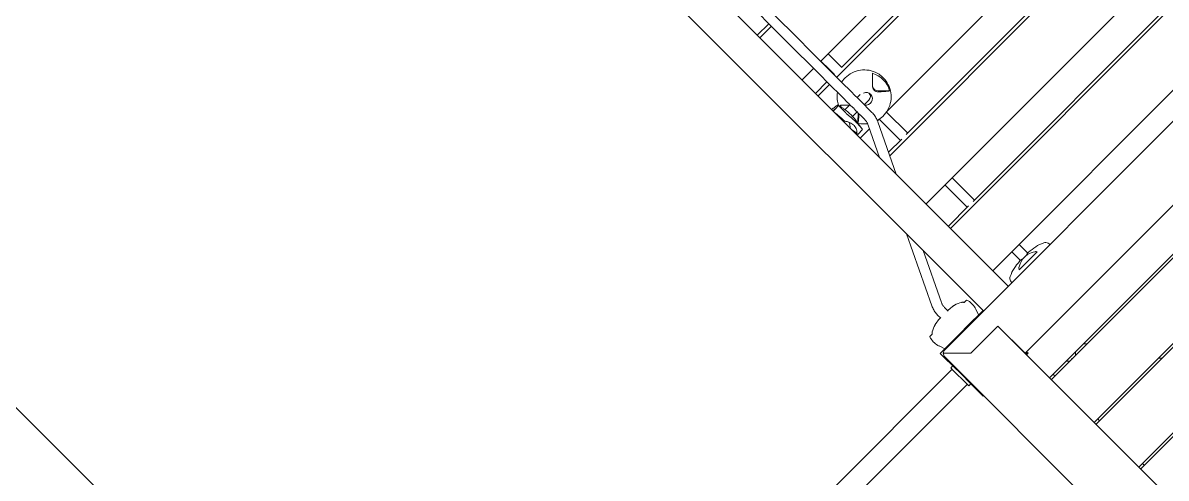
# Model space of a CAD drawing. Header units: metres. Extents: x 859577 to 860336, y 1645916 to 1646650.
# Drawn here: x 859955.568 to 859957.362, y 1646427.83 to 1646428.544 of the extents above; entities that cross this region are included whole.
import ezdxf

# ---------------------------------------------------------------- set-up
doc = ezdxf.new("R2010")
doc.units = ezdxf.units.M
doc.layers.add('A-ACCESORIOS', color=30, linetype='Continuous', lineweight=20)
doc.layers.add('PISO', color=31, linetype='Continuous', lineweight=15)

# ---------------------------------------------------------------- blocks, each defined once
blk = doc.blocks.new('vr10-13')
at = {"layer": 'A-ACCESORIOS', "linetype": 'Continuous', "lineweight": 0}
for p, q in [((3.1511, 1.1926), (3.1511, 0.3156)), ((3.2441, 0.4006), (3.2441, 1.1076)), ((3.2986, 1.1076), (3.2986, 0.4006)), ((3.3026, 1.1076), (3.3026, 0.4006)), ((3.3976, 1.1076), (3.3976, 0.4006)), ((3.4016, 1.1076), (3.4016, 0.4006)), ((3.4966, 1.1076), (3.4966, 0.4006)), ((3.5006, 1.1076), (3.5006, 0.4006)), ((2.9689, 0.4566), (2.9689, 1.0516)), ((3.0232, 1.0516), (3.0232, 0.4566)), ((3.117, 0.4566), (3.117, 1.0516)), ((2.875, 1.0384), (2.875, 0.4699)), ((2.6937, 0.4981), (2.6937, 1.0101)), ((2.7292, 1.0101), (2.7292, 0.4981)), ((2.7235, 0.9939), (2.7235, 0.5143)), ((2.8227, 0.5159), (2.8227, 0.9924)), ((2.87, 0.9966), (2.87, 0.5116)), ((3.0182, 0.9966), (3.0182, 0.5116)), ((2.8029, 0.5419), (2.7902, 0.5289)), ((3.3976, 0.5428), (3.4016, 0.5468)), ((3.1451, 0.5263), (3.1451, 0.4869)), ((2.7743, 0.4981), (2.7743, 0.5048)), ((2.7903, 0.4981), (2.7903, 0.5083)), ((2.823, 0.5146), (2.87, 0.5146)), ((2.9689, 0.5146), (3.0182, 0.5146)), ((3.117, 0.5146), (3.1361, 0.5146)), ((3.1361, 0.5167), (3.1361, 0.5119)), ((3.1379, 0.5146), (3.1379, 0.5146)), ((2.7235, 0.4989), (2.7235, 0.4981)), ((2.8073, 0.4981), (2.7976, 0.4981)), ((2.8227, 0.4949), (2.8227, 0.4974)), ((2.823, 0.4986), (2.87, 0.4986)), ((2.824, 0.4943), (2.9026, 0.4566)), ((2.87, 0.5016), (2.87, 0.4723)), ((2.9689, 0.4986), (3.0182, 0.4986)), ((3.0182, 0.5016), (3.0182, 0.4566)), ((3.117, 0.4986), (3.1361, 0.4986)), ((3.1361, 0.5014), (3.1361, 0.4965)), ((3.1379, 0.4986), (3.1379, 0.4986)), ((2.5945, 0.4821), (2.5945, 0.4566)), ((2.6002, 0.4821), (2.6002, 0.4566)), ((2.6937, 0.4566), (2.6937, 0.4821)), ((2.7235, 0.4821), (2.7235, 0.4566)), ((2.7292, 0.4821), (2.7292, 0.4566)), ((2.7627, 0.4687), (2.7627, 0.4618)), ((2.7718, 0.4708), (2.773, 0.471)), ((2.7743, 0.4712), (2.7743, 0.4821)), ((2.7903, 0.4721), (2.7903, 0.4821)), ((2.7903, 0.4692), (2.7903, 0.4692)), ((2.8029, 0.4713), (2.7924, 0.4821)), ((2.8073, 0.4821), (2.7976, 0.4821)), ((2.8138, 0.4689), (2.8008, 0.471)), ((2.8138, 0.4689), (2.8138, 0.4689)), ((2.8158, 0.4685), (2.8158, 0.458)), ((2.8171, 0.4799), (2.8656, 0.4566)), ((2.8227, 0.4566), (2.8227, 0.4772)), ((3.2986, 0.4763), (3.3026, 0.4803)), ((0.8441, 0.4566), (3.1511, 0.4566)), ((2.7627, 0.4566), (2.7627, 0.4618)), ((2.7809, 0.458), (2.7677, 0.4566)), ((2.8123, 0.4566), (2.8157, 0.458)), ((3.3026, 0.4538), (3.2986, 0.4578)), ((3.3019, 0.4408), (3.2986, 0.4374)), ((3.3012, 0.4464), (3.3026, 0.4478)), ((3.3026, 0.4414), (3.3019, 0.4408)), ((0.8451, 0.4016), (3.1501, 0.4016)), ((2.9803, 0.4016), (3.0882, 0.3499)), ((3.0174, 0.4016), (3.0951, 0.3644)), ((3.1501, 0.3916), (3.1406, 0.3949)), ((3.1501, 0.3651), (3.1501, 0.4016)), ((3.1501, 0.4016), (3.1511, 0.4016)), ((3.1841, 0.3406), (3.1841, 0.4006)), ((3.1841, 0.4006), (4.0111, 0.4006)), ((3.2441, 0.4006), (3.1841, 0.4006)), ((3.1841, 0.4006), (3.1841, 0.3406)), ((3.2441, 0.4041), (3.2476, 0.4041)), ((3.2441, 0.4016), (3.2451, 0.4016)), ((3.2451, 0.4016), (3.2451, 0.4006)), ((3.2466, 0.4041), (3.2466, 0.4006)), ((3.2476, 0.4041), (3.2476, 0.4006)), ((3.2986, 0.4085), (3.3026, 0.4085)), ((3.3976, 0.4085), (3.4016, 0.4085)), ((3.4966, 0.4085), (3.5006, 0.4085)), ((3.1201, 0.3945), (3.1201, 0.3894)), ((3.1048, 0.3621), (3.1111, 0.3621)), ((3.1111, 0.3642), (3.1111, 0.3614)), ((3.1501, 0.3651), (3.1501, 0.3541)), ((3.1048, 0.3461), (3.1111, 0.3461)), ((3.1111, 0.3468), (3.1111, 0.344)), ((3.1501, 0.3541), (3.1501, 0.3431)), ((3.1501, 0.3066), (3.1501, 0.3431)), ((3.1534, 0.31), (3.1841, 0.3406)), ((3.1534, 0.31), (3.1841, 0.3406)), ((3.1201, 0.3188), (3.1201, 0.3137)), ((3.1501, 0.3166), (3.1406, 0.3134)), ((3.1866, 0.3066), (3.1501, 0.3066)), ((4.0361, 0.3076), (3.1591, 0.3076)), ((3.1776, 0.3021), (3.1776, 0.3066)), ((3.2058, 0.3071), (3.1894, 0.3071)), ((3.2451, 0.3066), (3.2086, 0.3066)), ((3.2176, 0.3066), (3.2176, 0.3021)), ((3.2451, 0.3076), (3.2451, 0.3066)), ((3.1826, 0.3021), (3.1776, 0.3021)), ((3.1807, 0.0401), (3.1807, 0.3021)), ((3.2126, 0.3021), (3.1826, 0.3021)), ((3.2176, 0.3021), (3.2126, 0.3021)), ((3.2144, 0.0401), (3.2144, 0.3021))]:
    blk.add_line(p, q, dxfattribs=at)
for centre, radius, start, end in [((3.2061, 0.5146), 0.07, 155.347, 178.3), ((3.1497, 0.5405), 0.008, 103.1533, 155.347), ((3.1552, 0.5171), 0.032, 97.3284, 103.1533), ((3.2061, 0.4986), 0.07, 181.7, 204.653), ((3.1497, 0.4727), 0.008, 204.653, 256.8467), ((3.1552, 0.4961), 0.032, 256.8467, 262.6716), ((3.1247, 0.388), 0.008, 103.1533, 125.2789), ((3.1302, 0.3646), 0.032, 71, 103.1533), ((3.2418, 0.407), 0.0062, 299.546, 321.1623), ((3.2505, 0.3983), 0.0062, 128.9045, 150.454), ((3.1811, 0.3621), 0.07, 171.1583, 178.3), ((3.1581, 0.3651), 0.008, 180, 208.955), ((3.1811, 0.3461), 0.07, 181.7, 188.8417), ((3.1581, 0.3431), 0.008, 151.045, 180), ((3.1247, 0.3202), 0.008, 234.7211, 256.8467), ((3.1302, 0.3436), 0.032, 256.8467, 289), ((3.1591, 0.3156), 0.008, 180, 225), ((3.1591, 0.3156), 0.008, 225, 270), ((3.1866, 0.3146), 0.008, 270, 298.955), ((3.2086, 0.3146), 0.008, 241.045, 270)]:
    blk.add_arc(centre, radius, start, end, dxfattribs=at)
for centre, major_axis, ratio, start_param, end_param in [((2.7836, 0.5066), (0, -0.0404), 0.976412, 2.632, 3.651185), ((2.7836, 0.5356), (0, -0.0095), 0.976412, 5.959479, 7.068583), ((2.7856, 0.5066), (0, 0.0101), 0.976412, 3.712179, 7.496666), ((2.7823, 0.5083), (-0.008, 0), 0.995101, 3.146614, 4.68891), ((2.7823, 0.5083), (-0.008, 0), 0.995101, 3.141593, 3.146614), ((2.7836, 0.5066), (0, -0.0404), 0.976412, 5.773593, 5.851671), ((2.7869, 0.3813), (0, 0.0908), 0.976069, 6.125796, 6.440575), ((2.7836, 0.5066), (0, -0.0404), 0.976412, 0.420627, 0.42065), ((2.7836, 0.5066), (0, -0.0404), 0.976412, 0.482113, 0.509592), ((2.7869, 0.4431), (0, 0.0194), 0.976069, 5.481889, 5.982374)]:
    blk.add_ellipse(centre, major_axis=major_axis, ratio=ratio, start_param=start_param, end_param=end_param, dxfattribs=at)
for points, knots in [([(2.74, 0.4981), (2.7393, 0.502), (2.739, 0.5061), (2.7397, 0.5146), (2.7408, 0.5191), (2.7443, 0.5275), (2.7468, 0.5314), (2.7528, 0.5382), (2.7564, 0.5412), (2.7642, 0.5457), (2.7685, 0.5474), (2.7757, 0.5488), (2.7786, 0.5491), (2.7815, 0.5491)], [4.507561, 4.507561, 4.507561, 4.507561, 4.79466, 4.79466, 5.121788, 5.121788, 5.446767, 5.446767, 5.767602, 5.767602, 6.08401, 6.08401, 6.283185, 6.283185, 6.283185, 6.283185]), ([(2.7644, 0.5419), (2.7648, 0.5416), (2.7652, 0.5412), (2.7658, 0.5406), (2.7661, 0.5404), (2.7666, 0.5399), (2.7668, 0.5397), (2.767, 0.5394)], [0.000000242, 0.000000242, 0.000000242, 0.000000242, 0.002114103, 0.002114103, 0.003171033, 0.003171033, 0.004227963, 0.004227963, 0.004227963, 0.004227963]), ([(2.7815, 0.5491), (2.7859, 0.5491), (2.7904, 0.5484), (2.799, 0.5456), (2.803, 0.5435), (2.8102, 0.5381), (2.8133, 0.5349), (2.8185, 0.5275), (2.8205, 0.5234), (2.8232, 0.5148), (2.8238, 0.5102), (2.8236, 0.5021), (2.8231, 0.4986), (2.8222, 0.4952)], [0, 0, 0, 0, 0.312886, 0.312886, 0.627147, 0.627147, 0.945016, 0.945016, 1.267366, 1.267366, 1.593327, 1.593327, 1.848524, 1.848524, 1.848524, 1.848524]), ([(2.8014, 0.5394), (2.8017, 0.5399), (2.8021, 0.5404), (2.8024, 0.541), (2.8026, 0.5412), (2.8027, 0.5416), (2.8028, 0.5417), (2.8029, 0.5419)], [0.000000486, 0.000000486, 0.000000486, 0.000000486, 0.002114988, 0.002114988, 0.003172238, 0.003172238, 0.004229489, 0.004229489, 0.004229489, 0.004229489]), ([(2.7782, 0.5284), (2.7787, 0.528), (2.7792, 0.5275), (2.7801, 0.527), (2.7803, 0.5268), (2.7809, 0.5265), (2.7812, 0.5263), (2.7822, 0.5259), (2.7828, 0.5257), (2.7838, 0.5255), (2.7841, 0.5255), (2.7848, 0.5254), (2.7851, 0.5254), (2.7854, 0.5254)], [0.000143327, 0.000143327, 0.000143327, 0.000143327, 0.002148725, 0.002148725, 0.003151424, 0.003151424, 0.004154123, 0.004154123, 0.006159521, 0.006159521, 0.00716222, 0.00716222, 0.008164918, 0.008164918, 0.008164918, 0.008164918]), ([(2.7854, 0.5254), (2.7857, 0.5254), (2.7861, 0.5254), (2.7867, 0.5255), (2.787, 0.5255), (2.788, 0.5257), (2.7886, 0.5259), (2.7898, 0.5265), (2.7903, 0.5268), (2.7914, 0.5275), (2.7918, 0.528), (2.7922, 0.5284)], [0.008164918, 0.008164918, 0.008164918, 0.008164918, 0.009167239, 0.009167239, 0.01016956, 0.01016956, 0.012174201, 0.012174201, 0.014178842, 0.014178842, 0.016183483, 0.016183483, 0.016183483, 0.016183483]), ([(3.1424, 0.5242), (3.1427, 0.5246), (3.1431, 0.525), (3.1438, 0.5256), (3.144, 0.5258), (3.1445, 0.5261), (3.1448, 0.5262), (3.1451, 0.5263)], [0.000000486, 0.000000486, 0.000000486, 0.000000486, 0.002114988, 0.002114988, 0.003172238, 0.003172238, 0.004229489, 0.004229489, 0.004229489, 0.004229489]), ([(3.1369, 0.5066), (3.1369, 0.507), (3.1369, 0.5073), (3.1369, 0.508), (3.1369, 0.5083), (3.137, 0.5093), (3.137, 0.5099), (3.1372, 0.5111), (3.1372, 0.5117), (3.1374, 0.5128), (3.1375, 0.5133), (3.1377, 0.5138)], [0.008164918, 0.008164918, 0.008164918, 0.008164918, 0.009167239, 0.009167239, 0.01016956, 0.01016956, 0.012174201, 0.012174201, 0.014178842, 0.014178842, 0.016183483, 0.016183483, 0.016183483, 0.016183483]), ([(3.1377, 0.4994), (3.1375, 0.4999), (3.1374, 0.5004), (3.1373, 0.5012), (3.1372, 0.5015), (3.1372, 0.5021), (3.1371, 0.5024), (3.137, 0.5033), (3.137, 0.504), (3.1369, 0.505), (3.1369, 0.5053), (3.1369, 0.506), (3.1369, 0.5063), (3.1369, 0.5066)], [0.000143327, 0.000143327, 0.000143327, 0.000143327, 0.002148725, 0.002148725, 0.003151424, 0.003151424, 0.004154123, 0.004154123, 0.006159521, 0.006159521, 0.00716222, 0.00716222, 0.008164918, 0.008164918, 0.008164918, 0.008164918]), ([(1.9976, 0.4981), (2.0009, 0.4981), (2.0043, 0.4981), (2.0176, 0.4981), (2.0276, 0.4981), (2.0557, 0.4981), (2.0738, 0.4981), (2.1101, 0.4981), (2.1282, 0.4981), (2.1645, 0.4981), (2.1826, 0.4981), (2.2189, 0.4981), (2.237, 0.4981), (2.2732, 0.4981), (2.2913, 0.4981), (2.3275, 0.4981), (2.3456, 0.4981), (2.3817, 0.4981), (2.3997, 0.4981), (2.4358, 0.4981), (2.4538, 0.4981), (2.4897, 0.4981), (2.5077, 0.4981), (2.5436, 0.4981), (2.5615, 0.4981), (2.5973, 0.4981), (2.6152, 0.4981), (2.651, 0.4981), (2.6688, 0.4981), (2.7044, 0.4981), (2.7222, 0.4981), (2.7592, 0.4981), (2.7784, 0.4981), (2.7976, 0.4981)], [0, 0, 0, 0, 10.000009, 10.000009, 40.000256, 40.000256, 94.383261, 94.383261, 148.796771, 148.796771, 203.241067, 203.241067, 257.705026, 257.705026, 312.17747, 312.17747, 366.647205, 366.647205, 421.103056, 421.103056, 475.533902, 475.533902, 529.935108, 529.935108, 584.348871, 584.348871, 638.779107, 638.779107, 693.219158, 693.219158, 747.662312, 747.662312, 806.613941, 806.613941, 806.613941, 806.613941]), ([(2.8073, 0.4981), (2.8085, 0.4981), (2.8096, 0.4981), (2.8119, 0.4979), (2.8131, 0.4977), (2.8153, 0.4973), (2.8165, 0.497), (2.8187, 0.4964), (2.8198, 0.4961), (2.8219, 0.4953), (2.823, 0.4948), (2.824, 0.4943)], [6.2831853, 6.2831853, 6.2831853, 6.2831853, 6.3706836, 6.3706836, 6.4581818, 6.4581818, 6.5456801, 6.5456801, 6.6331783, 6.6331783, 6.7206766, 6.7206766, 6.7206766, 6.7206766]), ([(3.1451, 0.4869), (3.1445, 0.4872), (3.144, 0.4875), (3.1433, 0.488), (3.1431, 0.4882), (3.1428, 0.4886), (3.1426, 0.4888), (3.1424, 0.489)], [0.000000242, 0.000000242, 0.000000242, 0.000000242, 0.002114103, 0.002114103, 0.003171033, 0.003171033, 0.004227963, 0.004227963, 0.004227963, 0.004227963]), ([(2.7792, 0.4821), (2.7759, 0.4821), (2.7726, 0.4821), (2.7596, 0.4821), (2.7498, 0.4821), (2.7223, 0.4821), (2.7045, 0.4821), (2.6689, 0.4821), (2.651, 0.4821), (2.6153, 0.4821), (2.5974, 0.4821), (2.5616, 0.4821), (2.5436, 0.4821), (2.5077, 0.4821), (2.4898, 0.4821), (2.4538, 0.4821), (2.4358, 0.4821), (2.4095, 0.4821), (2.4013, 0.4821), (2.393, 0.4821)], [0, 0, 0, 0, 10.000009, 10.000009, 40.000255, 40.000255, 94.433148, 94.433148, 148.872647, 148.872647, 203.3158, 203.3158, 257.75586, 257.75586, 312.186107, 312.186107, 366.599878, 366.599878, 391.486205, 391.486205, 391.486205, 391.486205]), ([(2.7623, 0.4687), (2.7595, 0.4702), (2.7569, 0.4719), (2.7516, 0.4763), (2.749, 0.4791), (2.7469, 0.4821)], [3.6040159, 3.6040159, 3.6040159, 3.6040159, 3.826465, 3.826465, 4.08974, 4.08974, 4.08974, 4.08974]), ([(2.7618, 0.4685), (2.7616, 0.4685), (2.7614, 0.4683), (2.7612, 0.4679), (2.7611, 0.4678), (2.761, 0.4676), (2.761, 0.4675), (2.7609, 0.4671), (2.7608, 0.4668), (2.7607, 0.4664), (2.7606, 0.4662), (2.7606, 0.4658), (2.7605, 0.4657), (2.7604, 0.4651), (2.7604, 0.4647), (2.7603, 0.4639), (2.7602, 0.4634), (2.7602, 0.4625), (2.7601, 0.462), (2.7601, 0.4615)], [0, 0, 0, 0, 0.00305771, 0.00305771, 0.00382214, 0.00382214, 0.00458657, 0.00458657, 0.00611543, 0.00611543, 0.00687986, 0.00687986, 0.00764428, 0.00764428, 0.00917314, 0.00917314, 0.010702, 0.010702, 0.01223085, 0.01223085, 0.01223085, 0.01223085]), ([(2.7671, 0.4699), (2.7668, 0.4698), (2.7664, 0.4698), (2.7657, 0.4696), (2.7653, 0.4695), (2.7646, 0.4693), (2.7642, 0.4692), (2.7635, 0.469), (2.7632, 0.4689), (2.7624, 0.4687), (2.7621, 0.4686), (2.7617, 0.4685)], [0.21130103, 0.21130103, 0.21130103, 0.21130103, 0.22388212, 0.22388212, 0.23646322, 0.23646322, 0.24904431, 0.24904431, 0.26162541, 0.26162541, 0.27413887, 0.27413887, 0.27413887, 0.27413887]), ([(2.7644, 0.4713), (2.7648, 0.4717), (2.7652, 0.472), (2.7658, 0.4727), (2.7661, 0.4729), (2.7666, 0.4733), (2.7668, 0.4736), (2.767, 0.4738)], [0.000000242, 0.000000242, 0.000000242, 0.000000242, 0.002114103, 0.002114103, 0.003171033, 0.003171033, 0.004227963, 0.004227963, 0.004227963, 0.004227963]), ([(2.7859, 0.4821), (2.7858, 0.4821), (2.7857, 0.4821), (2.7854, 0.4822), (2.7851, 0.4823), (2.7844, 0.4824), (2.784, 0.4825), (2.7834, 0.4826), (2.7831, 0.4826), (2.7828, 0.4826), (2.7827, 0.4826), (2.7826, 0.4826), (2.7826, 0.4826), (2.7826, 0.4826), (2.7826, 0.4826), (2.7826, 0.4826), (2.7825, 0.4826), (2.7825, 0.4826), (2.7825, 0.4826), (2.7824, 0.4826), (2.7823, 0.4826), (2.7823, 0.4826), (2.782, 0.4826), (2.7818, 0.4826), (2.7813, 0.4825), (2.7811, 0.4825), (2.7806, 0.4824), (2.7803, 0.4824), (2.7799, 0.4823), (2.7797, 0.4822), (2.7794, 0.4822), (2.7793, 0.4821), (2.7792, 0.4821), (2.7792, 0.4821), (2.7792, 0.4821)], [17.457029, 17.457029, 17.457029, 17.457029, 18.398397, 18.398397, 20.021612, 20.021612, 21.418323, 21.418323, 22.26231, 22.26231, 22.428023, 22.428023, 22.529131, 22.529131, 22.545594, 22.545594, 22.545594, 22.623305, 22.623305, 22.713281, 22.713281, 22.869843, 22.869843, 23.506529, 23.506529, 24.31224, 24.31224, 25.132826, 25.132826, 25.964932, 25.964932, 26.883229, 26.883229, 27.057134, 27.057134, 27.057134, 27.057134]), ([(2.7809, 0.4685), (2.7812, 0.4685), (2.7817, 0.4685), (2.7825, 0.4685), (2.7828, 0.4686), (2.7834, 0.4686), (2.7838, 0.4686), (2.7848, 0.4687), (2.7856, 0.4688), (2.7869, 0.4689), (2.7873, 0.4689), (2.7882, 0.469), (2.7887, 0.4691), (2.7901, 0.4692), (2.7911, 0.4693), (2.7926, 0.4694), (2.7931, 0.4694), (2.7942, 0.4695), (2.7947, 0.4695), (2.7963, 0.4696), (2.7974, 0.4697), (2.799, 0.4697), (2.7995, 0.4697), (2.8006, 0.4697), (2.8012, 0.4697), (2.8017, 0.4697)], [0.0000002, 0.0000002, 0.0000002, 0.0000002, 0.00322872, 0.00322872, 0.00484298, 0.00484298, 0.00645725, 0.00645725, 0.00968577, 0.00968577, 0.01130003, 0.01130003, 0.01291429, 0.01291429, 0.01614282, 0.01614282, 0.01775708, 0.01775708, 0.01937134, 0.01937134, 0.02259987, 0.02259987, 0.02421413, 0.02421413, 0.02582839, 0.02582839, 0.02582839, 0.02582839]), ([(2.7976, 0.4821), (2.7943, 0.4821), (2.7911, 0.4821), (2.7872, 0.4821), (2.7865, 0.4821), (2.7859, 0.4821)], [0, 0, 0, 0, 10.000009, 10.000009, 12.021424, 12.021424, 12.021424, 12.021424]), ([(2.8014, 0.4738), (2.8017, 0.4733), (2.8021, 0.4729), (2.8024, 0.4723), (2.8026, 0.4721), (2.8027, 0.4717), (2.8028, 0.4715), (2.8029, 0.4713)], [0.000000486, 0.000000486, 0.000000486, 0.000000486, 0.002114988, 0.002114988, 0.003172238, 0.003172238, 0.004229489, 0.004229489, 0.004229489, 0.004229489]), ([(2.8017, 0.4697), (2.8027, 0.4697), (2.8038, 0.4697), (2.8053, 0.4697), (2.8057, 0.4697), (2.8067, 0.4696), (2.8072, 0.4696), (2.8085, 0.4695), (2.8094, 0.4694), (2.8105, 0.4693), (2.8109, 0.4693), (2.8116, 0.4692), (2.812, 0.4692), (2.8129, 0.469), (2.8135, 0.4689), (2.8144, 0.4688), (2.8148, 0.4687), (2.8152, 0.4686), (2.8154, 0.4686), (2.8156, 0.4686), (2.8156, 0.4685), (2.8157, 0.4685), (2.8158, 0.4685), (2.8158, 0.4685)], [0.02582839, 0.02582839, 0.02582839, 0.02582839, 0.0290553, 0.0290553, 0.03066876, 0.03066876, 0.03228222, 0.03228222, 0.03550913, 0.03550913, 0.03712259, 0.03712259, 0.03873604, 0.03873604, 0.04196296, 0.04196296, 0.04518987, 0.04518987, 0.04680333, 0.04680333, 0.04841679, 0.04841679, 0.05007192, 0.05007192, 0.05007192, 0.05007192]), ([(2.815, 0.4808), (2.8149, 0.4806), (2.8148, 0.4805), (2.8119, 0.4768), (2.8085, 0.4736), (2.8044, 0.4709), (2.8041, 0.4707), (2.8038, 0.4705)], [2.2330329, 2.2330329, 2.2330329, 2.2330329, 2.246105, 2.246105, 2.5677737, 2.5677737, 2.5935264, 2.5935264, 2.5935264, 2.5935264]), ([(2.8073, 0.4821), (2.808, 0.4821), (2.8087, 0.4821), (2.81, 0.482), (2.8107, 0.4819), (2.812, 0.4816), (2.8127, 0.4815), (2.814, 0.4811), (2.8146, 0.4809), (2.8159, 0.4805), (2.8165, 0.4802), (2.8171, 0.4799)], [6.2831853, 6.2831853, 6.2831853, 6.2831853, 6.3706836, 6.3706836, 6.4581818, 6.4581818, 6.5456801, 6.5456801, 6.6331783, 6.6331783, 6.7206766, 6.7206766, 6.7206766, 6.7206766]), ([(2.7601, 0.4615), (2.7601, 0.4609), (2.76, 0.4604), (2.7597, 0.4592), (2.7596, 0.4586), (2.7594, 0.458)], [0, 0, 0, 0, 0.001800625, 0.001800625, 0.00360125, 0.00360125, 0.00360125, 0.00360125]), ([(2.7868, 0.4583), (2.7878, 0.459), (2.7888, 0.4597), (2.7905, 0.4607), (2.7911, 0.461), (2.7923, 0.4616), (2.7929, 0.4618), (2.7942, 0.4623), (2.7948, 0.4626), (2.7962, 0.463), (2.7969, 0.4631), (2.7989, 0.4636), (2.8003, 0.4637), (2.8017, 0.4637)], [0.0006161, 0.0006161, 0.0006161, 0.0006161, 0.0048042, 0.0048042, 0.00689825, 0.00689825, 0.0089923, 0.0089923, 0.01108635, 0.01108635, 0.0131804, 0.0131804, 0.0173685, 0.0173685, 0.0173685, 0.0173685]), ([(2.8017, 0.4637), (2.802, 0.4637), (2.8024, 0.4637), (2.803, 0.4637), (2.8034, 0.4636), (2.8044, 0.4635), (2.805, 0.4634), (2.8059, 0.4632), (2.8062, 0.4631), (2.8068, 0.463), (2.8071, 0.4629), (2.808, 0.4626), (2.8085, 0.4623), (2.8095, 0.4618), (2.81, 0.4616), (2.8109, 0.461), (2.8113, 0.4607), (2.8121, 0.46), (2.8125, 0.4597), (2.8131, 0.459), (2.8135, 0.4586), (2.8137, 0.4583)], [0.0173685, 0.0173685, 0.0173685, 0.0173685, 0.01841269, 0.01841269, 0.01945689, 0.01945689, 0.02154529, 0.02154529, 0.02258948, 0.02258948, 0.02363368, 0.02363368, 0.02572208, 0.02572208, 0.02781047, 0.02781047, 0.02989887, 0.02989887, 0.03198726, 0.03198726, 0.03407566, 0.03407566, 0.03407566, 0.03407566]), ([(3.1174, 0.3869), (3.1177, 0.3874), (3.1181, 0.3879), (3.1188, 0.3885), (3.119, 0.3887), (3.1195, 0.3891), (3.1198, 0.3892), (3.1201, 0.3894)], [0.000000486, 0.000000486, 0.000000486, 0.000000486, 0.002114988, 0.002114988, 0.003172238, 0.003172238, 0.004229489, 0.004229489, 0.004229489, 0.004229489]), ([(3.1185, 0.3883), (3.1183, 0.3881), (3.1181, 0.3879), (3.1178, 0.3874), (3.1176, 0.3872), (3.1174, 0.3869)], [0.002130517, 0.002130517, 0.002130517, 0.002130517, 0.003171033, 0.003171033, 0.004227963, 0.004227963, 0.004227963, 0.004227963]), ([(3.0951, 0.3644), (3.0957, 0.3641), (3.0963, 0.3638), (3.0976, 0.3633), (3.0982, 0.3631), (3.0995, 0.3628), (3.1002, 0.3626), (3.1015, 0.3624), (3.1022, 0.3623), (3.1035, 0.3622), (3.1042, 0.3621), (3.1048, 0.3621)], [2.7041014, 2.7041014, 2.7041014, 2.7041014, 2.7915996, 2.7915996, 2.8790979, 2.8790979, 2.9665961, 2.9665961, 3.0540944, 3.0540944, 3.1415927, 3.1415927, 3.1415927, 3.1415927]), ([(3.1119, 0.3729), (3.1119, 0.3729), (3.1119, 0.3729), (3.1119, 0.373), (3.1119, 0.373), (3.112, 0.3732), (3.112, 0.3734), (3.1122, 0.374), (3.1122, 0.3743), (3.1124, 0.375), (3.1125, 0.3755), (3.1127, 0.3759)], [0.008164918, 0.008164918, 0.008164918, 0.008164918, 0.009167239, 0.009167239, 0.01016956, 0.01016956, 0.012174201, 0.012174201, 0.014178842, 0.014178842, 0.016183483, 0.016183483, 0.016183483, 0.016183483]), ([(3.1119, 0.3731), (3.1119, 0.373), (3.1119, 0.373), (3.1119, 0.3729), (3.1119, 0.3729), (3.1119, 0.3729)], [0.006408174, 0.006408174, 0.006408174, 0.006408174, 0.00716222, 0.00716222, 0.008164918, 0.008164918, 0.008164918, 0.008164918]), ([(3.0882, 0.3499), (3.0892, 0.3494), (3.0903, 0.349), (3.0924, 0.3482), (3.0935, 0.3478), (3.0957, 0.3472), (3.0969, 0.3469), (3.0991, 0.3465), (3.1003, 0.3464), (3.1025, 0.3462), (3.1037, 0.3461), (3.1048, 0.3461)], [2.7041014, 2.7041014, 2.7041014, 2.7041014, 2.7915996, 2.7915996, 2.8790979, 2.8790979, 2.9665961, 2.9665961, 3.0540944, 3.0540944, 3.1415927, 3.1415927, 3.1415927, 3.1415927]), ([(3.1119, 0.3352), (3.1119, 0.3352), (3.1119, 0.3353), (3.1119, 0.3353), (3.1119, 0.3353), (3.1119, 0.3353)], [0.006408174, 0.006408174, 0.006408174, 0.006408174, 0.00716222, 0.00716222, 0.008164918, 0.008164918, 0.008164918, 0.008164918]), ([(3.1119, 0.3353), (3.1119, 0.3353), (3.1119, 0.3353), (3.1119, 0.3353), (3.1119, 0.3352), (3.112, 0.335), (3.112, 0.3348), (3.1122, 0.3343), (3.1122, 0.334), (3.1124, 0.3332), (3.1125, 0.3328), (3.1127, 0.3323)], [0.008164918, 0.008164918, 0.008164918, 0.008164918, 0.009167239, 0.009167239, 0.01016956, 0.01016956, 0.012174201, 0.012174201, 0.014178842, 0.014178842, 0.016183483, 0.016183483, 0.016183483, 0.016183483]), ([(3.1185, 0.32), (3.1183, 0.3202), (3.1181, 0.3204), (3.1178, 0.3208), (3.1176, 0.3211), (3.1174, 0.3213)], [0.002130517, 0.002130517, 0.002130517, 0.002130517, 0.003171033, 0.003171033, 0.004227963, 0.004227963, 0.004227963, 0.004227963]), ([(3.1174, 0.3213), (3.1177, 0.3208), (3.1181, 0.3204), (3.1188, 0.3198), (3.119, 0.3196), (3.1195, 0.3192), (3.1198, 0.319), (3.1201, 0.3188)], [0.000000486, 0.000000486, 0.000000486, 0.000000486, 0.002114988, 0.002114988, 0.003172238, 0.003172238, 0.004229489, 0.004229489, 0.004229489, 0.004229489])]:
    blk.add_open_spline(points, degree=3, knots=knots, dxfattribs=at)
for points in [[(2.767, 0.5394), (2.7707, 0.5359), (2.7745, 0.5322), (2.7782, 0.5284)], [(2.7922, 0.5284), (2.7956, 0.5322), (2.7986, 0.5359), (2.8014, 0.5394)], [(3.1377, 0.5138), (3.1387, 0.5174), (3.1403, 0.5209), (3.1424, 0.5242)], [(2.6937, 0.5146), (2.7037, 0.5146), (2.7136, 0.5146), (2.7235, 0.5146)], [(2.7235, 0.4986), (2.7136, 0.4986), (2.7037, 0.4986), (2.6937, 0.4986)], [(3.1424, 0.489), (3.1403, 0.4924), (3.1387, 0.4958), (3.1377, 0.4994)], [(2.7627, 0.4687), (2.7624, 0.4686), (2.7621, 0.4686), (2.7618, 0.4685)], [(2.767, 0.4738), (2.7695, 0.4762), (2.7719, 0.4785), (2.7743, 0.4809)], [(2.7671, 0.4699), (2.7687, 0.4703), (2.7703, 0.4706), (2.7718, 0.4708)], [(2.7718, 0.4708), (2.7718, 0.4708), (2.7718, 0.4708), (2.7718, 0.4708)], [(2.7946, 0.4821), (2.797, 0.4793), (2.7993, 0.4765), (2.8014, 0.4738)], [(2.8025, 0.4697), (2.8025, 0.4697), (2.8025, 0.4697), (2.8025, 0.4697)], [(3.1127, 0.3759), (3.1137, 0.3797), (3.1153, 0.3834), (3.1174, 0.3869)], [(3.1127, 0.3323), (3.1137, 0.3285), (3.1153, 0.3249), (3.1174, 0.3213)]]:
    blk.add_open_spline(points, degree=3, dxfattribs=at)
for points, weights in [([(2.7627, 0.4687), (2.7688, 0.4687), (2.7748, 0.4686), (2.7809, 0.4685)], [1, 0.99951768639, 0.99951768639, 1]), ([(2.7587, 0.4566), (2.759, 0.4571), (2.7592, 0.4575), (2.7594, 0.458)], [0.979908733437, 0.984611783979, 0.991308872834, 1]), ([(2.7627, 0.4618), (2.7627, 0.46), (2.7623, 0.4582), (2.7613, 0.4566)], [1, 0.954072689771, 0.932341961611, 0.934807815518]), ([(2.7868, 0.4583), (2.7833, 0.4577), (2.7797, 0.4572), (2.7761, 0.4566)], [1, 0.998880566234, 0.998624458135, 0.999231675705]), ([(2.7868, 0.4583), (2.7841, 0.4582), (2.782, 0.4581), (2.7809, 0.458)], [1, 0.973269229067, 0.973269229067, 1]), ([(2.8039, 0.4566), (2.8073, 0.4572), (2.8106, 0.4577), (2.8137, 0.4583)], [0.999231675705, 0.998624458135, 0.998880566234, 1]), ([(2.8111, 0.4608), (2.8111, 0.4608), (2.8111, 0.4608), (2.8111, 0.4608)], [0.977173252702, 0.977173943967, 0.977174635239, 0.97717532652]), ([(2.8125, 0.4566), (2.8124, 0.4566), (2.8124, 0.4567), (2.8124, 0.4567)], [0.934807757992, 0.934784047614, 0.934762574353, 0.93474333821]), ([(2.8157, 0.458), (2.816, 0.4581), (2.8153, 0.4582), (2.8137, 0.4583)], [1, 0.973269229067, 0.973269229067, 1])]:
    blk.add_rational_spline(points, weights, degree=3, dxfattribs=at)

msp = doc.modelspace()

# ---------------------------------------------------------------- linework, layer by layer
at = {"layer": 'PISO'}
msp.add_lwpolyline([(859955.32076, 1646431.14226), (859958.40676, 1646428.06023), (859956.92381, 1646426.57537), (859953.83781, 1646429.65739)], close=True, dxfattribs=at)

# ---------------------------------------------------------------- block references
at = {"layer": 'A-ACCESORIOS', "rotation": 315.0369750842424}
msp.add_blockref('vr10-13', (859954.56182, 1646430.03448), dxfattribs=at)

doc.saveas('drawing.dxf')
